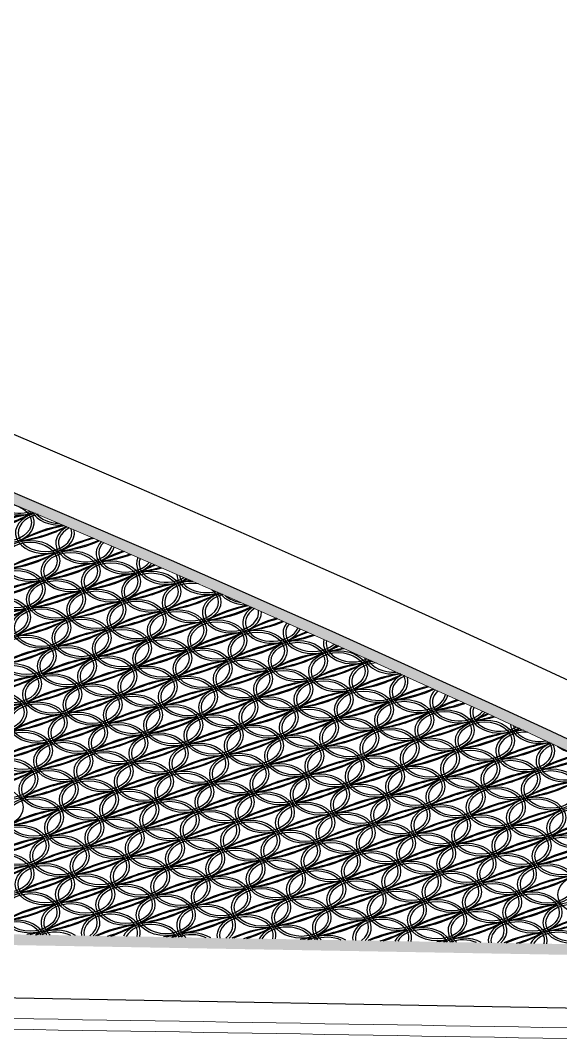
# Model space of a CAD drawing. Extents: x 1767995 to 4174245, y 542814 to 862564.
# Drawn here: x 4088936 to 4099005, y 583666 to 602712 of the extents above; entities that cross this region are included whole.
import ezdxf

# ---------------------------------------------------------------- set-up
doc = ezdxf.new("R2010")
doc.units = 0
doc.header["$LTSCALE"] = 3500
for name, color, linetype, lineweight in [('文字', 7, 'Continuous', 15), ('桥 构造粗实', 1, 'Continuous', 30), ('细实线', 7, 'Continuous', 15)]:
    doc.layers.add(name, color=color, linetype=linetype, lineweight=lineweight)

# ---------------------------------------------------------------- blocks, each defined once
blk = doc.blocks.new('2121212')
at = {"color": 8}
for centre, major_axis, start_param, end_param in [((1009, 9362), (-550, 0), 4.582021, 10.033258), ((1283, 9888), (550, 0), 3.135575, 5.199786), ((1283, 9888), (500, 0), 3.196104, 5.139109), ((1009, 9362), (-500, 0), 3.141593, 9.424778), ((1761, 9171), (550, 0), 1.914169, 6.414776), ((2034, 9697), (-550, 0), 6.658658, 7.955826), ((1694, 8333), (1697, 0), 1.707987, 2.30627), ((2046, 7805), (-2505, 0), -1.335396, -0.933532), ((324, 10391), (1697, 0), -1.433605, -0.835323), ((-29, 10919), (-2505, 0), 1.806196, 2.208061), ((1761, 9171), (500, 0), 1.830167, 6.498987), ((2034, 9697), (-500, 0), 6.805115, 7.810165), ((2446, 8142), (1697, 0), 1.77097, 2.30627), ((2798, 7613), (-2505, 0), -1.296431, -0.933532), ((723, 10728), (2505, 0), -1.335396, -0.964016), ((1075, 10199), (-1697, 0), 1.707987, 2.262749), ((2512, 8979), (-550, 0), 5.386369, 9.220203), ((2512, 8979), (-500, 0), 5.350051, 9.256672), ((3198, 7950), (1697, 0), 1.900693, 2.30627), ((3550, 7422), (-2505, 0), -1.21255, -0.933532), ((1475, 10536), (2505, 0), -1.335396, -1.034989), ((1827, 10008), (-1697, 0), 1.707987, 2.161098), ((3264, 8787), (-550, 0), 5.684413, 8.915848), ((3264, 8787), (-500, 0), 5.679594, 8.920446), ((2172, 7616), (-1697, 0), -1.433605, -0.835323), ((2525, 7087), (-2505, 0), -1.335396, -0.933532), ((802, 9673), (1697, 0), -1.433605, -0.835323), ((450, 10202), (-2505, 0), 1.806196, 2.208061), ((3949, 7759), (1697, 0), 2.018363, 2.30627), ((4302, 7230), (-2505, 0), -1.133346, -0.933532), ((2227, 10345), (-2505, 0), 1.806196, 2.032147), ((2579, 9816), (-1697, 0), 1.707987, 2.053312), ((2924, 7424), (1697, 0), 1.707987, 2.30627), ((3276, 6895), (-2505, 0), -1.335396, -0.933532), ((1554, 9481), (1697, 0), -1.433605, -0.835323), ((1201, 10010), (2505, 0), -1.335396, -0.933532), ((2991, 8261), (-550, 0), 3.141593, 9.424778), ((2991, 8261), (-500, 0), 3.141593, 9.424778), ((4016, 8596), (550, 0), 2.840762, 5.470875), ((4016, 8596), (500, 0), 2.866819, 5.444909), ((4701, 7567), (-1697, 0), -1.012576, -0.835323), ((1213, 8118), (-550, 0), 3.141593, 9.424778), ((1213, 8118), (-500, 0), 3.141593, 9.424778), ((3676, 7233), (1697, 0), 1.707987, 2.30627), ((4028, 6704), (-2505, 0), -1.335396, -0.933532), ((2305, 9290), (-1697, 0), 1.707987, 2.30627), ((1953, 9819), (2505, 0), -1.335396, -0.933532), ((5053, 7039), (-2505, 0), -1.057224, -0.933532), ((2978, 10153), (-2505, 0), 1.806196, 1.953382), ((3331, 9625), (1697, 0), -1.433605, -1.204425), ((4768, 8404), (550, 0), 3.169381, 5.137179), ((1899, 7090), (1697, 0), 1.707987, 2.30627), ((2251, 6561), (-2505, 0), -1.335396, -0.933532), ((528, 9147), (-1697, 0), 1.707987, 2.30627), ((176, 9675), (2505, 0), -1.335396, -0.933532), ((1965, 7927), (-550, 0), 3.141593, 9.424778), ((1965, 7927), (-500, 0), 3.141593, 9.424778), ((4428, 7041), (1697, 0), 1.707987, 2.30627), ((4780, 6512), (-2505, 0), -1.335396, -0.933532), ((3057, 9098), (-1697, 0), 1.707987, 2.30627), ((2705, 9627), (-2505, 0), 1.806196, 2.208061), ((4494, 7878), (550, 0), 1.529716, 6.776845), ((4494, 7878), (500, 0), 1.310533, 6.996027), ((4768, 8404), (500, 0), 3.237482, 5.069078), ((5453, 7376), (1697, 0), 2.235089, 2.30627), ((5805, 6847), (-2505, 0), -0.983326, -0.933532), ((3730, 9962), (-2505, 0), 1.806196, 1.868615), ((4082, 9433), (-1697, 0), 1.707987, 1.807805), ((2650, 6898), (-1697, 0), -1.433605, -0.835323), ((3003, 6369), (-2505, 0), -1.335396, -0.933532), ((1280, 8955), (1697, 0), -1.433605, -0.835323), ((928, 9484), (-2505, 0), 1.806196, 2.208061), ((5179, 6850), (-1697, 0), -1.433605, -0.835323), ((5532, 6321), (-2505, 0), -1.335396, -0.933532), ((3809, 8907), (1697, 0), -1.433605, -0.835323), ((3457, 9436), (-2505, 0), 1.806196, 2.208061), ((5246, 7687), (-550, 0), 5.123011, 9.458363), ((5246, 7687), (-500, 0), 5.053296, 9.528028), ((5519, 8213), (-550, 0), 6.753604, 7.827749), ((3402, 6706), (-1697, 0), -1.433605, -0.835323), ((3754, 6178), (2505, 0), 1.806196, 2.208061), ((2032, 8764), (-1697, 0), 1.707987, 2.30627), ((1679, 9292), (2505, 0), -1.335396, -0.933532), ((3469, 7543), (-550, 0), 3.141593, 9.424778), ((3469, 7543), (-500, 0), 3.141593, 9.424778), ((5931, 6658), (1697, 0), 1.804557, 2.30627), ((5519, 8213), (-500, 0), 6.957836, 7.623488), ((1625, 6563), (1697, 0), 1.707987, 2.30627), ((1977, 6034), (-2505, 0), -1.335396, -0.933532), ((255, 8620), (-1697, 0), 1.707987, 2.30627), ((-98, 9149), (-2505, 0), 1.806196, 2.208061), ((1692, 7400), (-550, 0), 3.141593, 9.424778), ((4154, 6515), (1697, 0), 1.707987, 2.30627), ((4506, 5986), (-2505, 0), -1.335396, -0.933532), ((2784, 8572), (-1697, 0), 1.707987, 2.30627), ((2431, 9101), (2505, 0), -1.335396, -0.933532), ((6283, 6129), (-2505, 0), -1.275017, -0.933532), ((4208, 9244), (2505, 0), -1.335396, -0.981741), ((4561, 8715), (-1697, 0), 1.707987, 2.23733), ((5998, 7495), (-550, 0), 5.46427, 9.112461), ((5998, 7495), (-500, 0), 5.438046, 9.138641), ((2377, 6372), (1697, 0), 1.707987, 2.30627), ((2729, 5843), (-2505, 0), -1.335396, -0.933532), ((1006, 8429), (-1697, 0), 1.707987, 2.30627), ((654, 8958), (2505, 0), -1.335396, -0.933532), ((2443, 7209), (-550, 0), 3.141593, 9.424778), ((2443, 7209), (-500, 0), 3.141593, 9.424778), ((4906, 6323), (1697, 0), 1.707987, 2.30627), ((5258, 5795), (-2505, 0), -1.335396, -0.933532), ((3535, 8381), (1697, 0), -1.433605, -0.835323), ((3183, 8909), (-2505, 0), 1.806196, 2.208061), ((6683, 6467), (1697, 0), 1.936762, 2.30627), ((7035, 5938), (-2505, 0), -1.188301, -0.933532), ((4960, 9052), (2505, 0), -1.335396, -1.057754), ((5312, 8524), (1697, 0), -1.433605, -1.013536), ((6749, 7304), (-550, 0), 5.778501, 8.79294), ((6749, 7304), (-500, 0), 5.784793, 8.786915), ((1418, 6874), (-550, 0), 3.141593, 9.424778), ((3129, 6180), (1697, 0), 1.707987, 2.30627), ((3481, 5651), (-2505, 0), -1.335396, -0.933532), ((1758, 8237), (1697, 0), -1.433605, -0.835323), ((1406, 8766), (-2505, 0), 1.806196, 2.208061), ((5657, 6132), (-1697, 0), -1.433605, -0.835323), ((6010, 5603), (-2505, 0), -1.335396, -0.933532), ((4287, 8189), (1697, 0), -1.433605, -0.835323), ((3935, 8718), (-2505, 0), 1.806196, 2.208061), ((5724, 6969), (-550, 0), 3.141593, 9.424778), ((5724, 6969), (-500, 0), 3.141593, 9.424778), ((7435, 6275), (-1697, 0), -1.082885, -0.835323), ((7787, 5746), (2505, 0), 2.036017, 2.208061), ((5712, 8861), (-2505, 0), 1.806196, 2.003594), ((6064, 8332), (1697, 0), -1.433605, -1.130322), ((1418, 6874), (-500, 0), 3.141593, 9.424778), ((2170, 6683), (-550, 0), 3.141593, 9.424778), ((3880, 5989), (1697, 0), 1.707987, 2.30627), ((4233, 5460), (-2505, 0), -1.335396, -0.933532), ((2510, 8046), (-1697, 0), 1.707987, 2.30627), ((2158, 8575), (2505, 0), -1.335396, -0.933532), ((3947, 6826), (-550, 0), 3.141593, 9.424778), ((3947, 6826), (-500, 0), 3.141593, 9.424778), ((6409, 5940), (-1697, 0), -1.433605, -0.835323), ((6761, 5412), (-2505, 0), -1.335396, -0.933532), ((5039, 7997), (-1697, 0), 1.707987, 2.30627), ((4687, 8526), (-2505, 0), 1.806196, 2.208061), ((6476, 6777), (-550, 0), 3.141593, 9.424778), ((6476, 6777), (-500, 0), 3.141593, 9.424778), ((7501, 7112), (-550, 0), 6.103309, 8.46195), ((7501, 7112), (500, 0), 3.002903, 5.278749), ((8186, 6083), (1697, 0), 2.173343, 2.30627), ((8539, 5555), (-2505, 0), -1.026285, -0.933532), ((2103, 5846), (1697, 0), 1.707987, 2.30627), ((2455, 5317), (-2505, 0), -1.335396, -0.933532), ((733, 7903), (-1697, 0), 1.707987, 2.30627), ((381, 8431), (2505, 0), -1.335396, -0.933532), ((2170, 6683), (-500, 0), 3.141593, 9.424778), ((4632, 5797), (1697, 0), 1.707987, 2.30627), ((4984, 5268), (-2505, 0), -1.335396, -0.933532), ((3262, 7854), (-1697, 0), 1.707987, 2.30627), ((2909, 8383), (2505, 0), -1.335396, -0.933532), ((4699, 6634), (-550, 0), 3.141593, 9.424778), ((4699, 6634), (-500, 0), 3.141593, 9.424778), ((7161, 5749), (1697, 0), 1.707987, 2.30627), ((7513, 5220), (-2505, 0), -1.335396, -0.933532), ((5791, 7806), (1697, 0), -1.433605, -0.835323), ((5438, 8335), (2505, 0), -1.335396, -0.933532), ((7227, 6586), (-550, 0), 3.141593, 9.424778), ((7227, 6586), (-500, 0), 3.141593, 9.424778), ((6464, 8669), (2505, 0), -1.335396, -1.223343), ((6816, 8141), (1697, 0), -1.433605, -1.25767), ((2855, 5654), (1697, 0), 1.707987, 2.30627), ((3207, 5125), (-2505, 0), -1.335396, -0.933532), ((1485, 7711), (-1697, 0), 1.707987, 2.30627), ((1132, 8240), (2505, 0), -1.335396, -0.933532), ((5384, 5606), (1697, 0), 1.707987, 2.30627), ((5736, 5077), (-2505, 0), -1.335396, -0.933532), ((4013, 7663), (-1697, 0), 1.707987, 2.30627), ((3661, 8192), (-2505, 0), 1.806196, 2.208061), ((7913, 5557), (1697, 0), 1.707987, 2.30627), ((8265, 5028), (-2505, 0), -1.335396, -0.933532), ((6542, 7614), (-1697, 0), 1.707987, 2.30627), ((6190, 8143), (-2505, 0), 1.806196, 2.208061), ((7979, 6394), (-550, 0), 4.913064, 9.64524), ((7979, 6394), (500, 0), 1.662527, 6.61206), ((8253, 6921), (-550, 0), 6.490248, 8.069983), ((8253, 6921), (-500, 0), 6.594468, 7.965708), ((8938, 5892), (1697, 0), 2.283871, 2.30627), ((9290, 5363), (-2505, 0), -0.949189, -0.933532), ((7215, 8478), (-2505, 0), 1.806196, 1.826219), ((7568, 7949), (-1697, 0), 1.707987, 1.740493), ((1830, 5319), (-1697, 0), -1.433605, -0.835323), ((2182, 4790), (-2505, 0), -1.335396, -0.933532), ((459, 7376), (-1697, 0), 1.707987, 2.30627), ((107, 7905), (-2505, 0), 1.806196, 2.208061), ((3607, 5462), (-1697, 0), -1.433605, -0.835323), ((3959, 4934), (-2505, 0), -1.335396, -0.933532), ((2236, 7520), (1697, 0), -1.433605, -0.835323), ((1884, 8048), (-2505, 0), 1.806196, 2.208061), ((4425, 6108), (-550, 0), 3.141593, 9.424778), ((6136, 5414), (-1697, 0), -1.433605, -0.835323), ((6488, 4885), (-2505, 0), -1.335396, -0.933532), ((4765, 7471), (1697, 0), -1.433605, -0.835323), ((4413, 8000), (-2505, 0), 1.806196, 2.208061), ((8664, 5366), (1697, 0), 1.735372, 2.30627), ((9017, 4837), (-2505, 0), -1.318538, -0.933532), ((6942, 7952), (2505, 0), -1.335396, -0.946719), ((7294, 7423), (-1697, 0), 1.707987, 2.287397), ((8731, 6203), (-550, 0), 5.30917, 9.244726), ((8731, 6203), (-500, 0), 5.266711, 9.28739), ((2581, 5128), (1697, 0), 1.707987, 2.30627), ((2934, 4599), (-2505, 0), -1.335396, -0.933532), ((1211, 7185), (-1697, 0), 1.707987, 2.30627), ((859, 7714), (2505, 0), -1.335396, -0.933532), ((2648, 5965), (-550, 0), 3.141593, 9.424778), ((2648, 5965), (-500, 0), 3.141593, 9.424778), ((4358, 5271), (1697, 0), 1.707987, 2.30627), ((4711, 4742), (-2505, 0), -1.335396, -0.933532), ((2988, 7328), (-1697, 0), 1.707987, 2.30627), ((2636, 7857), (2505, 0), -1.335396, -0.933532), ((4425, 6108), (-500, 0), 3.141593, 9.424778), ((6887, 5223), (1697, 0), 1.707987, 2.30627), ((7240, 4694), (-2505, 0), -1.335396, -0.933532), ((5517, 7280), (-1697, 0), 1.707987, 2.30627), ((5165, 7809), (-2505, 0), 1.806196, 2.208061), ((6954, 6060), (-550, 0), 3.141593, 9.424778), ((6954, 6060), (-500, 0), 3.141593, 9.424778), ((9416, 5174), (1697, 0), 1.881388, 2.30627), ((9768, 4645), (-2505, 0), -1.22496, -0.933532), ((871, 5822), (-550, 0), 3.141593, 9.424778), ((871, 5822), (-500, 0), 3.141593, 9.424778), ((3333, 4936), (1697, 0), 1.707987, 2.30627), ((3685, 4407), (-2505, 0), -1.335396, -0.933532), ((1963, 6993), (-1697, 0), 1.707987, 2.30627), ((1610, 7522), (2505, 0), -1.335396, -0.933532), ((3400, 5773), (-550, 0), 3.141593, 9.424778), ((3400, 5773), (-500, 0), 3.141593, 9.424778), ((5110, 5079), (1697, 0), 1.707987, 2.30627), ((5462, 4551), (-2505, 0), -1.335396, -0.933532), ((3740, 7137), (-1697, 0), 1.707987, 2.30627), ((3388, 7665), (2505, 0), -1.335396, -0.933532), ((7639, 5031), (-1697, 0), -1.433605, -0.835323), ((7991, 4502), (-2505, 0), -1.335396, -0.933532), ((6269, 7088), (1697, 0), -1.433605, -0.835323), ((5916, 7617), (2505, 0), -1.335396, -0.933532), ((7706, 5868), (-550, 0), 3.141593, 9.424778), ((7706, 5868), (-500, 0), 3.141593, 9.424778), ((7694, 7760), (2505, 0), -1.335396, -1.025019), ((8046, 7231), (-1697, 0), 1.707987, 2.175112), ((9483, 6011), (-550, 0), 5.646741, 8.90134), ((9483, 6011), (-500, 0), 5.641083, 8.906997), ((1556, 4793), (1697, 0), 1.707987, 2.30627), ((1908, 4264), (-2505, 0), -1.335396, -0.933532), ((186, 6850), (-1697, 0), 1.707987, 2.30627), ((-167, 7379), (-2505, 0), 1.806196, 2.208061), ((4085, 4745), (1697, 0), 1.707987, 2.30627), ((4437, 4216), (-2505, 0), -1.335396, -0.933532), ((2714, 6802), (1697, 0), -1.433605, -0.835323), ((2362, 7331), (-2505, 0), 1.806196, 2.208061), ((5862, 4888), (1697, 0), 1.707987, 2.30627), ((6214, 4359), (-2505, 0), -1.335396, -0.933532), ((4492, 6945), (-1697, 0), 1.707987, 2.30627), ((4139, 7474), (-2505, 0), 1.806196, 2.208061), ((6680, 5533), (-550, 0), 3.141593, 9.424778), ((8391, 4839), (-1697, 0), -1.433605, -0.835323), ((8743, 4311), (2505, 0), 1.806196, 2.208061), ((7020, 6897), (-1697, 0), 1.707987, 2.30627), ((6668, 7425), (-2505, 0), 1.806196, 2.208061), ((8457, 5677), (-550, 0), 3.141593, 9.424778), ((10168, 4983), (-1697, 0), -1.128503, -0.835323), ((10520, 4454), (2505, 0), 2.005004, 2.208061), ((8445, 7569), (-2505, 0), 1.806196, 2.033953), ((8798, 7040), (-1697, 0), 1.707987, 2.055463), ((10234, 5820), (550, 0), 2.841667, 5.417914), ((10234, 5820), (500, 0), 2.870548, 5.388899), ((2308, 4602), (-1697, 0), -1.433605, -0.835323), ((2660, 4073), (-2505, 0), -1.335396, -0.933532), ((937, 6659), (1697, 0), -1.433605, -0.835323), ((585, 7187), (-2505, 0), 1.806196, 2.208061), ((2374, 5439), (-550, 0), 3.141593, 9.424778), ((2374, 5439), (-500, 0), 3.141593, 9.424778), ((4837, 4553), (1697, 0), 1.707987, 2.30627), ((5189, 4024), (2505, 0), 1.806196, 2.208061), ((3466, 6610), (-1697, 0), 1.707987, 2.30627), ((3114, 7139), (2505, 0), -1.335396, -0.933532), ((4903, 5390), (-550, 0), 3.141593, 9.424778), ((4903, 5390), (-500, 0), 3.141593, 9.424778), ((6614, 4696), (-1697, 0), -1.433605, -0.835323), ((6966, 4168), (-2505, 0), -1.335396, -0.933532), ((5243, 6753), (-1697, 0), 1.707987, 2.30627), ((4891, 7282), (-2505, 0), 1.806196, 2.208061), ((6680, 5533), (-500, 0), 3.141593, 9.424778), ((7432, 5342), (-550, 0), 3.141593, 9.424778), ((9143, 4648), (1697, 0), 1.707987, 2.30627), ((9495, 4119), (-2505, 0), -1.335396, -0.933532), ((7772, 6705), (-1697, 0), 1.707987, 2.30627), ((7420, 7234), (-2505, 0), 1.806196, 2.208061), ((9209, 5485), (-550, 0), 3.141593, 9.424778), ((10920, 4791), (-1697, 0), -1.006305, -0.835323), ((11272, 4262), (-2505, 0), -1.052592, -0.933532), ((9197, 7377), (-2505, 0), 1.806196, 1.946834), ((9549, 6848), (-1697, 0), 1.707987, 1.926755), ((3059, 4410), (1697, 0), 1.707987, 2.30627), ((3412, 3881), (-2505, 0), -1.335396, -0.933532), ((1689, 6467), (-1697, 0), 1.707987, 2.30627), ((1337, 6996), (2505, 0), -1.335396, -0.933532), ((3126, 5247), (-550, 0), 3.141593, 9.424778), ((3126, 5247), (-500, 0), 3.141593, 9.424778), ((5588, 4362), (1697, 0), 1.707987, 2.30627), ((5941, 3833), (-2505, 0), -1.335396, -0.933532), ((4218, 6419), (-1697, 0), 1.707987, 2.30627), ((3866, 6948), (2505, 0), -1.335396, -0.933532), ((7365, 4505), (1697, 0), 1.707987, 2.30627), ((7718, 3976), (-2505, 0), -1.335396, -0.933532), ((5995, 6562), (-1697, 0), 1.707987, 2.30627), ((5643, 7091), (2505, 0), -1.335396, -0.933532), ((7432, 5342), (-500, 0), 3.141593, 9.424778), ((8184, 5150), (-550, 0), 3.141593, 9.424778), ((9894, 4456), (1697, 0), 1.707987, 2.30627), ((10247, 3928), (-2505, 0), -1.335396, -0.933532), ((8524, 6514), (-1697, 0), 1.707987, 2.30627), ((8172, 7042), (2505, 0), -1.335396, -0.933532), ((9961, 5293), (-550, 0), 3.141593, 9.424778), ((9961, 5293), (-500, 0), 3.141593, 9.424778), ((10986, 5628), (550, 0), 3.22144, 5.033647), ((10986, 5628), (500, 0), 3.302321, 4.953205), ((1349, 5104), (-550, 0), 3.141593, 9.424778), ((1349, 5104), (-500, 0), 3.141593, 9.424778), ((3811, 4218), (1697, 0), 1.707987, 2.30627), ((4163, 3690), (-2505, 0), -1.335396, -0.933532), ((2441, 6276), (-1697, 0), 1.707987, 2.30627), ((2089, 6804), (2505, 0), -1.335396, -0.933532), ((6340, 4170), (-1697, 0), -1.433605, -0.835323), ((6692, 3641), (-2505, 0), -1.335396, -0.933532), ((4970, 6227), (1697, 0), -1.433605, -0.835323), ((4617, 6756), (-2505, 0), 1.806196, 2.208061), ((8117, 4313), (1697, 0), 1.707987, 2.30627), ((8469, 3784), (-2505, 0), -1.335396, -0.933532), ((6747, 6370), (1697, 0), -1.433605, -0.835323), ((6395, 6899), (2505, 0), -1.335396, -0.933532), ((8184, 5150), (-500, 0), 3.141593, 9.424778), ((8935, 4959), (-550, 0), 3.141593, 9.424778), ((10646, 4265), (-1697, 0), -1.433605, -0.835323), ((10998, 3736), (2505, 0), 1.806196, 2.208061), ((9276, 6322), (-1697, 0), 1.707987, 2.30627), ((8923, 6851), (2505, 0), -1.335396, -0.933532), ((10713, 5102), (550, 0), 1.632934, 6.620604), ((10713, 5102), (500, 0), 1.485404, 6.768489), ((11671, 4600), (1697, 0), 2.252785, 2.30627), ((12024, 4071), (-2505, 0), -0.970863, -0.933532), ((9949, 7186), (2505, 0), -1.335396, -1.288737), ((10301, 6657), (-1697, 0), 1.707987, 1.78276), ((2034, 4075), (1697, 0), 1.707987, 2.30627), ((2386, 3546), (-2505, 0), -1.335396, -0.933532), ((664, 6132), (1697, 0), -1.433605, -0.835323), ((311, 6661), (-2505, 0), 1.806196, 2.208061), ((4563, 4027), (1697, 0), 1.707987, 2.30627), ((4915, 3498), (-2505, 0), -1.335396, -0.933532), ((3193, 6084), (1697, 0), -1.433605, -0.835323), ((2840, 6613), (-2505, 0), 1.806196, 2.208061), ((4629, 4864), (-550, 0), 3.141593, 9.424778), ((7092, 3979), (-1697, 0), -1.433605, -0.835323), ((7444, 3450), (-2505, 0), -1.335396, -0.933532), ((5721, 6036), (1697, 0), -1.433605, -0.835323), ((5369, 6565), (-2505, 0), 1.806196, 2.208061), ((7158, 4816), (-550, 0), 3.141593, 9.424778), ((7158, 4816), (-500, 0), 3.141593, 9.424778), ((8869, 4122), (-1697, 0), -1.433605, -0.835323), ((9221, 3593), (2505, 0), 1.806196, 2.208061), ((7499, 6179), (-1697, 0), 1.707987, 2.30627), ((7146, 6708), (-2505, 0), 1.806196, 2.208061), ((9687, 4767), (-550, 0), 3.141593, 9.424778), ((11398, 4073), (1697, 0), 1.707987, 2.30627), ((11750, 3545), (-2505, 0), -1.335396, -0.933532), ((10027, 6131), (-1697, 0), 1.707987, 2.30627), ((9675, 6659), (-2505, 0), 1.806196, 2.208061), ((11464, 4910), (550, 0), 2.081626, 6.166913), ((11464, 4910), (500, 0), 2.029891, 6.218648), ((11738, 5437), (-550, 0), 6.977284, 7.554441), ((2786, 3884), (-1697, 0), -1.433605, -0.835323), ((3138, 3355), (-2505, 0), -1.335396, -0.933532), ((1415, 5941), (-1697, 0), 1.707987, 2.30627), ((1063, 6470), (-2505, 0), 1.806196, 2.208061), ((2852, 4721), (-550, 0), 3.141593, 9.424778), ((2852, 4721), (-500, 0), 3.141593, 9.424778), ((5315, 3835), (1697, 0), 1.707987, 2.30627), ((5667, 3307), (-2505, 0), -1.335396, -0.933532), ((3944, 5893), (-1697, 0), 1.707987, 2.30627), ((3592, 6421), (2505, 0), -1.335396, -0.933532), ((5381, 4672), (-550, 0), 3.141593, 9.424778), ((5381, 4672), (-500, 0), 3.141593, 9.424778), ((7844, 3787), (1697, 0), 1.707987, 2.30627), ((8196, 3258), (-2505, 0), -1.335396, -0.933532), ((6473, 5844), (-1697, 0), 1.707987, 2.30627), ((6121, 6373), (-2505, 0), 1.806196, 2.208061), ((7910, 4624), (-550, 0), 3.141593, 9.424778), ((7910, 4624), (-500, 0), 3.141593, 9.424778), ((9621, 3930), (1697, 0), 1.707987, 2.30627), ((9973, 3401), (-2505, 0), -1.335396, -0.933532), ((8250, 5987), (-1697, 0), 1.707987, 2.30627), ((7898, 6516), (2505, 0), -1.335396, -0.933532), ((9687, 4767), (-500, 0), 3.141593, 9.424778), ((12150, 3882), (1697, 0), 1.853968, 2.30627), ((12502, 3353), (-2505, 0), -1.242796, -0.933532), ((10427, 6468), (2505, 0), -1.335396, -1.009834), ((10779, 5939), (-1697, 0), 1.707987, 2.196812), ((1827, 4386), (-550, 0), 3.141593, 9.424778), ((3538, 3692), (1697, 0), 1.707987, 2.30627), ((3890, 3163), (-2505, 0), -1.335396, -0.933532), ((2167, 5749), (-1697, 0), 1.707987, 2.30627), ((1815, 6278), (2505, 0), -1.335396, -0.933532), ((3604, 4529), (-550, 0), 3.141593, 9.424778), ((3604, 4529), (-500, 0), 3.141593, 9.424778), ((6066, 3644), (1697, 0), 1.707987, 2.30627), ((6419, 3115), (-2505, 0), -1.335396, -0.933532), ((4696, 5701), (-1697, 0), 1.707987, 2.30627), ((4344, 6230), (2505, 0), -1.335396, -0.933532), ((8595, 3596), (-1697, 0), -1.433605, -0.835323), ((8948, 3067), (-2505, 0), -1.335396, -0.933532), ((7225, 5653), (1697, 0), -1.433605, -0.835323), ((6873, 6181), (2505, 0), -1.335396, -0.933532), ((8662, 4433), (-550, 0), 3.141593, 9.424778), ((8662, 4433), (-500, 0), 3.141593, 9.424778), ((10372, 3739), (1697, 0), 1.707987, 2.30627), ((10725, 3210), (-2505, 0), -1.335396, -0.933532), ((9002, 5796), (1697, 0), -1.433605, -0.835323), ((8650, 6325), (-2505, 0), 1.806196, 2.208061), ((1760, 3549), (1697, 0), 1.707987, 2.30627), ((2113, 3020), (-2505, 0), -1.335396, -0.933532), ((390, 5606), (-1697, 0), 1.707987, 2.30627), ((38, 6135), (2505, 0), -1.335396, -0.933532), ((1827, 4386), (-500, 0), 3.141593, 9.424778), ((4289, 3501), (1697, 0), 1.707987, 2.30627), ((4642, 2972), (-2505, 0), -1.335396, -0.933532), ((2919, 5558), (-1697, 0), 1.707987, 2.30627), ((2567, 6087), (2505, 0), -1.335396, -0.933532), ((6818, 3452), (1697, 0), 1.707987, 2.30627), ((7170, 2924), (-2505, 0), -1.335396, -0.933532), ((5448, 5509), (-1697, 0), 1.707987, 2.30627), ((5096, 6038), (-2505, 0), 1.806196, 2.208061), ((9347, 3404), (1697, 0), 1.707987, 2.30627), ((9699, 2875), (-2505, 0), -1.335396, -0.933532), ((7977, 5461), (-1697, 0), 1.707987, 2.30627), ((7624, 5990), (-2505, 0), 1.806196, 2.208061), ((9414, 4241), (-550, 0), 3.141593, 9.424778), ((11124, 3547), (-1697, 0), -1.433605, -0.835323), ((11476, 3018), (2505, 0), 1.806196, 2.208061), ((9754, 5604), (1697, 0), -1.433605, -0.835323), ((9402, 6133), (-2505, 0), 1.806196, 2.208061), ((2512, 3358), (1697, 0), 1.707987, 2.30627), ((2864, 2829), (-2505, 0), -1.335396, -0.933532), ((1142, 5415), (1697, 0), -1.433605, -0.835323), ((790, 5943), (-2505, 0), 1.806196, 2.208061), ((5041, 3309), (-1697, 0), -1.433605, -0.835323), ((5393, 2780), (-2505, 0), -1.335396, -0.933532), ((3671, 5366), (1697, 0), -1.433605, -0.835323), ((3318, 5895), (-2505, 0), 1.806196, 2.208061), ((7570, 3261), (-1697, 0), -1.433605, -0.835323), ((7922, 2732), (-2505, 0), -1.335396, -0.933532), ((6200, 5318), (-1697, 0), 1.707987, 2.30627), ((5847, 5847), (2505, 0), -1.335396, -0.933532), ((7637, 4098), (-550, 0), 3.141593, 9.424778), ((7637, 4098), (-500, 0), 3.141593, 9.424778), ((10099, 3212), (1697, 0), 1.707987, 2.30627), ((10451, 2684), (-2505, 0), -1.335396, -0.933532), ((8728, 5270), (-1697, 0), 1.707987, 2.30627), ((8376, 5798), (2505, 0), -1.335396, -0.933532), ((10165, 4049), (-550, 0), 3.141593, 9.424778), ((10165, 4049), (-500, 0), 3.141593, 9.424778), ((11876, 3356), (1697, 0), 1.707987, 2.30627), ((12228, 2827), (-2505, 0), -1.335396, -0.933532), ((10506, 5413), (-1697, 0), 1.707987, 2.30627), ((10153, 5942), (2505, 0), -1.335396, -0.933532), ((1553, 3860), (-550, 0), 3.141593, 9.424778), ((1553, 3860), (-500, 0), 3.141593, 9.424778), ((3264, 3166), (-1697, 0), -1.433605, -0.835323), ((3616, 2637), (-2505, 0), -1.335396, -0.933532), ((1894, 5223), (-1697, 0), 1.707987, 2.30627), ((1541, 5752), (-2505, 0), 1.806196, 2.208061), ((4082, 3812), (-550, 0), 3.141593, 9.424778), ((5793, 3118), (1697, 0), 1.707987, 2.30627), ((6145, 2589), (-2505, 0), -1.335396, -0.933532), ((4422, 5175), (-1697, 0), 1.707987, 2.30627), ((4070, 5704), (2505, 0), -1.335396, -0.933532), ((5859, 3955), (-550, 0), 3.141593, 9.424778), ((5859, 3955), (-500, 0), 3.141593, 9.424778), ((8322, 3069), (1697, 0), 1.707987, 2.30627), ((8674, 2540), (-2505, 0), -1.335396, -0.933532), ((6951, 5126), (-1697, 0), 1.707987, 2.30627), ((6599, 5655), (2505, 0), -1.335396, -0.933532), ((8388, 3906), (-550, 0), 3.141593, 9.424778), ((8388, 3906), (-500, 0), 3.141593, 9.424778), ((10851, 3021), (-1697, 0), -1.433605, -0.835323), ((11203, 2492), (-2505, 0), -1.335396, -0.933532), ((9480, 5078), (-1697, 0), 1.707987, 2.30627), ((9128, 5607), (2505, 0), -1.335396, -0.933532), ((2239, 2831), (1697, 0), 1.707987, 2.30627), ((2591, 2303), (-2505, 0), -1.335396, -0.933532), ((868, 4888), (-1697, 0), 1.707987, 2.30627), ((516, 5417), (2505, 0), -1.335396, -0.933532), ((2305, 3668), (-550, 0), 3.141593, 9.424778), ((2305, 3668), (-500, 0), 3.141593, 9.424778), ((4016, 2974), (1697, 0), 1.707987, 2.30627), ((4368, 2446), (-2505, 0), -1.335396, -0.933532), ((2645, 5032), (-1697, 0), 1.707987, 2.30627), ((2293, 5560), (-2505, 0), 1.806196, 2.208061), ((4082, 3812), (-500, 0), 3.141593, 9.424778), ((4834, 3620), (-550, 0), 3.141593, 9.424778), ((6545, 2926), (1697, 0), 1.707987, 2.30627), ((6897, 2397), (-2505, 0), -1.335396, -0.933532), ((5174, 4983), (-1697, 0), 1.707987, 2.30627), ((4822, 5512), (-2505, 0), 1.806196, 2.208061), ((9073, 2878), (1697, 0), 1.707987, 2.30627), ((9426, 2349), (-2505, 0), -1.335396, -0.933532), ((7703, 4935), (1697, 0), -1.433605, -0.835323), ((7351, 5464), (-2505, 0), 1.806196, 2.208061), ((9140, 3715), (-550, 0), 3.141593, 9.424778), ((11602, 2829), (-1697, 0), -1.433605, -0.835323), ((11955, 2301), (-2505, 0), -1.335396, -0.933532), ((10232, 4887), (-1697, 0), 1.707987, 2.30627), ((9880, 5415), (-2505, 0), 1.806196, 2.208061), ((2990, 2640), (1697, 0), 1.707987, 2.30627), ((3343, 2111), (-2505, 0), -1.335396, -0.933532), ((1620, 4697), (1697, 0), -1.433605, -0.835323), ((1268, 5226), (-2505, 0), 1.806196, 2.208061), ((4767, 2783), (-1697, 0), -1.433605, -0.835323), ((5120, 2254), (-2505, 0), -1.335396, -0.933532), ((3397, 4840), (-1697, 0), 1.707987, 2.30627), ((3045, 5369), (2505, 0), -1.335396, -0.933532), ((4834, 3620), (-500, 0), 3.141593, 9.424778), ((7296, 2735), (1697, 0), 1.707987, 2.30627), ((7649, 2206), (-2505, 0), -1.335396, -0.933532), ((5926, 4792), (1697, 0), -1.433605, -0.835323), ((5574, 5321), (-2505, 0), 1.806196, 2.208061), ((7363, 3572), (-500, 0), 3.141593, 9.424778), ((9825, 2686), (-1697, 0), -1.433605, -0.835323), ((10177, 2157), (-2505, 0), -1.335396, -0.933532), ((8455, 4743), (-1697, 0), 1.707987, 2.30627), ((8103, 5272), (-2505, 0), 1.806196, 2.208061), ((9892, 3523), (-550, 0), 3.141593, 9.424778), ((12354, 2638), (1697, 0), 1.707987, 2.30627), ((12706, 2109), (-2505, 0), -1.335396, -0.933532), ((10984, 4695), (1697, 0), -1.433605, -0.835323), ((10631, 5224), (-2505, 0), 1.806196, 2.208061), ((3742, 2448), (1697, 0), 1.707987, 2.30627), ((4094, 1919), (-2505, 0), -1.335396, -0.933532), ((2372, 4505), (1697, 0), -1.433605, -0.835323), ((2019, 5034), (-2505, 0), 1.806196, 2.208061), ((3809, 3285), (-550, 0), 3.141593, 9.424778), ((3809, 3285), (-500, 0), 3.141593, 9.424778), ((5519, 2591), (1697, 0), 1.707987, 2.30627), ((5871, 2063), (2505, 0), 1.806196, 2.208061), ((4149, 4649), (1697, 0), -1.433605, -0.835323), ((3797, 5177), (2505, 0), -1.335396, -0.933532), ((6338, 3237), (-550, 0), 3.141593, 9.424778), ((8048, 2543), (-1697, 0), -1.433605, -0.835323), ((8400, 2014), (-2505, 0), -1.335396, -0.933532), ((6678, 4600), (-1697, 0), 1.707987, 2.30627), ((6325, 5129), (-2505, 0), 1.806196, 2.208061), ((8115, 3380), (-500, 0), 3.141593, 9.424778), ((10577, 2495), (1697, 0), 1.707987, 2.30627), ((10929, 1966), (-2505, 0), -1.335396, -0.933532), ((9207, 4552), (-1697, 0), 1.707987, 2.30627), ((8854, 5081), (2505, 0), -1.335396, -0.933532), ((10644, 3332), (-550, 0), 3.141593, 9.424778), ((10644, 3332), (-500, 0), 3.141593, 9.424778), ((1965, 2305), (-1697, 0), -1.433605, -0.835323), ((2317, 1776), (-2505, 0), -1.335396, -0.933532), ((595, 4362), (1697, 0), -1.433605, -0.835323), ((242, 4891), (-2505, 0), 1.806196, 2.208061), ((2032, 3142), (-500, 0), 3.141593, 9.424778), ((4494, 2257), (1697, 0), 1.707987, 2.30627), ((4846, 1728), (-2505, 0), -1.335396, -0.933532), ((3123, 4314), (-1697, 0), 1.707987, 2.30627), ((2771, 4843), (2505, 0), -1.335396, -0.933532), ((4560, 3094), (-550, 0), 3.141593, 9.424778), ((4560, 3094), (-500, 0), 3.141593, 9.424778), ((6271, 2400), (1697, 0), 1.707987, 2.30627), ((6623, 1871), (-2505, 0), -1.335396, -0.933532), ((4901, 4457), (-1697, 0), 1.707987, 2.30627), ((4548, 4986), (2505, 0), -1.335396, -0.933532), ((8800, 2352), (1697, 0), 1.707987, 2.30627), ((9152, 1823), (-2505, 0), -1.335396, -0.933532), ((7429, 4409), (-1697, 0), 1.707987, 2.30627), ((7077, 4937), (2505, 0), -1.335396, -0.933532), ((8866, 3189), (-550, 0), 3.141593, 9.424778), ((8866, 3189), (-500, 0), 3.141593, 9.424778), ((11329, 2303), (1697, 0), 1.707987, 2.30627), ((11681, 1774), (-2505, 0), -1.335396, -0.933532), ((9958, 4360), (-1697, 0), 1.707987, 2.30627), ((9606, 4889), (2505, 0), -1.335396, -0.933532), ((2717, 2114), (1697, 0), 1.707987, 2.30627), ((3069, 1585), (-2505, 0), -1.335396, -0.933532), ((1346, 4171), (-1697, 0), 1.707987, 2.30627), ((994, 4700), (2505, 0), -1.335396, -0.933532), ((2783, 2951), (-550, 0), 3.141593, 9.424778), ((2783, 2951), (-500, 0), 3.141593, 9.424778), ((5246, 2065), (-1697, 0), -1.433605, -0.835323), ((5598, 1536), (-2505, 0), -1.335396, -0.933532), ((3875, 4122), (-1697, 0), 1.707987, 2.30627), ((3523, 4651), (2505, 0), -1.335396, -0.933532), ((7023, 2208), (1697, 0), 1.707987, 2.30627), ((7375, 1680), (-2505, 0), -1.335396, -0.933532), ((5652, 4265), (-1697, 0), 1.707987, 2.30627), ((5300, 4794), (-2505, 0), 1.806196, 2.208061), ((9552, 2160), (1697, 0), 1.707987, 2.30627), ((9904, 1631), (-2505, 0), -1.335396, -0.933532), ((8181, 4217), (1697, 0), -1.433605, -0.835323), ((7829, 4746), (2505, 0), -1.335396, -0.933532), ((9618, 2997), (-550, 0), 3.141593, 9.424778), ((9618, 2997), (-500, 0), 3.141593, 9.424778), ((12080, 2112), (-1697, 0), -1.433605, -0.835323), ((12433, 1583), (-2505, 0), -1.335396, -0.933532), ((10710, 4169), (-1697, 0), 1.707987, 2.30627), ((10358, 4698), (2505, 0), -1.335396, -0.933532), ((3468, 1922), (1697, 0), 1.707987, 2.30627), ((3821, 1393), (-2505, 0), -1.335396, -0.933532), ((2098, 3979), (-1697, 0), 1.707987, 2.30627), ((1746, 4508), (-2505, 0), 1.806196, 2.208061), ((5997, 1874), (1697, 0), 1.707987, 2.30627), ((6350, 1345), (2505, 0), 1.806196, 2.208061), ((4627, 3931), (1697, 0), -1.433605, -0.835323), ((4275, 4460), (2505, 0), -1.335396, -0.933532), ((6064, 2711), (-550, 0), 3.141593, 9.424778), ((7774, 2017), (-1697, 0), -1.433605, -0.835323), ((8127, 1488), (-2505, 0), -1.335396, -0.933532), ((6404, 4074), (-1697, 0), 1.707987, 2.30627), ((6052, 4603), (-2505, 0), 1.806196, 2.208061), ((10303, 1968), (-1697, 0), -1.433605, -0.835323), ((10656, 1440), (-2505, 0), -1.335396, -0.933532), ((8933, 4026), (-1697, 0), 1.707987, 2.30627), ((8581, 4554), (-2505, 0), 1.806196, 2.208061), ((10370, 2805), (-550, 0), 3.141593, 9.424778), ((1691, 1779), (-1697, 0), -1.433605, -0.835323), ((2044, 1250), (-2505, 0), -1.335396, -0.933532), ((321, 3836), (-1697, 0), 1.707987, 2.30627), ((-31, 4365), (-2505, 0), 1.806196, 2.208061), ((1758, 2616), (-550, 0), 3.141593, 9.424778), ((4220, 1730), (1697, 0), 1.707987, 2.30627), ((4572, 1202), (-2505, 0), -1.335396, -0.933532), ((2850, 3788), (-1697, 0), 1.707987, 2.30627), ((2498, 4316), (-2505, 0), 1.806196, 2.208061), ((4287, 2568), (-550, 0), 3.141593, 9.424778), ((4287, 2568), (-500, 0), 3.141593, 9.424778), ((6749, 1682), (1697, 0), 1.707987, 2.30627), ((7101, 1153), (-2505, 0), -1.335396, -0.933532), ((5379, 3739), (-1697, 0), 1.707987, 2.30627), ((5026, 4268), (2505, 0), -1.335396, -0.933532), ((6816, 2519), (-550, 0), 3.141593, 9.424778), ((8526, 1825), (-1697, 0), -1.433605, -0.835323), ((8878, 1296), (-2505, 0), -1.335396, -0.933532), ((7156, 3882), (-1697, 0), 1.707987, 2.30627), ((6804, 4411), (-2505, 0), 1.806196, 2.208061), ((8593, 2662), (-500, 0), 3.141593, 9.424778), ((11055, 1777), (1697, 0), 1.707987, 2.30627), ((11407, 1248), (2505, 0), 1.806196, 2.208061), ((9685, 3834), (-1697, 0), 1.707987, 2.30627), ((9332, 4363), (2505, 0), -1.335396, -0.933532), ((11122, 2614), (-550, 0), 3.141593, 9.424778), ((11122, 2614), (-500, 0), 3.141593, 9.424778), ((2443, 1587), (1697, 0), 1.707987, 2.30627), ((2795, 1059), (-2505, 0), -1.335396, -0.933532), ((1073, 3644), (1697, 0), -1.433605, -0.835323), ((720, 4173), (-2505, 0), 1.806196, 2.208061), ((2510, 2424), (-550, 0), 3.141593, 9.424778), ((2510, 2424), (-500, 0), 3.141593, 9.424778), ((4972, 1539), (1697, 0), 1.707987, 2.30627), ((5324, 1010), (-2505, 0), -1.335396, -0.933532), ((3602, 3596), (-1697, 0), 1.707987, 2.30627), ((3249, 4125), (-2505, 0), 1.806196, 2.208061), ((5039, 2376), (-550, 0), 3.141593, 9.424778), ((5039, 2376), (-500, 0), 3.141593, 9.424778), ((7501, 1491), (1697, 0), 1.707987, 2.30627), ((7853, 962), (-2505, 0), -1.335396, -0.933532), ((6130, 3548), (-1697, 0), 1.707987, 2.30627), ((5778, 4077), (-2505, 0), 1.806196, 2.208061), ((9278, 1634), (1697, 0), 1.707987, 2.30627), ((9630, 1105), (-2505, 0), -1.335396, -0.933532), ((7908, 3691), (-1697, 0), 1.707987, 2.30627), ((7555, 4220), (-2505, 0), 1.806196, 2.208061), ((9345, 2471), (-550, 0), 3.141593, 9.424778), ((9345, 2471), (-500, 0), 3.141593, 9.424778), ((11807, 1585), (1697, 0), 1.707987, 2.30627), ((12159, 1057), (-2505, 0), -1.335396, -0.933532), ((10436, 3643), (1697, 0), -1.433605, -0.835323), ((10084, 4171), (2505, 0), -1.335396, -0.933532), ((3195, 1396), (1697, 0), 1.707987, 2.30627), ((3547, 867), (-2505, 0), -1.335396, -0.933532), ((1824, 3453), (-1697, 0), 1.707987, 2.30627), ((1472, 3982), (2505, 0), -1.335396, -0.933532), ((5724, 1347), (-1697, 0), -1.433605, -0.835323), ((6076, 819), (-2505, 0), -1.335396, -0.933532), ((4353, 3405), (-1697, 0), 1.707987, 2.30627), ((4001, 3933), (2505, 0), -1.335396, -0.933532), ((8319, 2136), (-500, 0), 3.141593, 9.424778), ((10030, 1442), (1697, 0), 1.707987, 2.30627), ((10382, 913), (-2505, 0), -1.335396, -0.933532), ((8659, 3499), (1697, 0), -1.433605, -0.835323), ((8307, 4028), (2505, 0), -1.335396, -0.933532), ((10096, 2279), (-550, 0), 3.141593, 9.424778), ((10096, 2279), (-500, 0), 3.141593, 9.424778), ((2236, 1898), (550, 0), 5.595809, 10.061933), ((3947, 1204), (1697, 0), 1.707987, 2.30627), ((4299, 675), (-2505, 0), -1.335396, -0.933532), ((2576, 3261), (-1697, 0), 1.707987, 2.30627), ((2224, 3790), (-2505, 0), 1.806196, 2.208061), ((6475, 1156), (-1697, 0), -1.433605, -0.835323), ((6828, 627), (2505, 0), 1.806196, 2.208061), ((5105, 3213), (1697, 0), -1.433605, -0.835323), ((4753, 3742), (2505, 0), -1.335396, -0.933532), ((8253, 1299), (1697, 0), 1.707987, 2.30627), ((8605, 770), (-2505, 0), -1.335396, -0.933532), ((6882, 3356), (-1697, 0), 1.707987, 2.30627), ((6530, 3885), (-2505, 0), 1.806196, 2.208061), ((9071, 1945), (-550, 0), 3.141593, 9.424778), ((9071, 1945), (-500, 0), 3.141593, 9.424778), ((10781, 1251), (1697, 0), 1.707987, 2.30627), ((11134, 722), (-2505, 0), -1.335396, -0.933532), ((9411, 3308), (-1697, 0), 1.707987, 2.30627), ((9059, 3837), (-2505, 0), 1.806196, 2.208061), ((10848, 2088), (-550, 0), 3.141593, 9.424778), ((2169, 1061), (-1697, 0), -1.433605, -0.835323), ((2522, 532), (-2505, 0), -1.335396, -0.933532), ((799, 3118), (1697, 0), -1.433605, -0.835323), ((447, 3647), (-2505, 0), 1.806196, 2.208061), ((2236, 1898), (500, 0), 5.515216, 10.142525), ((2988, 1707), (-550, 0), 9.24718, 12.693747), ((4698, 1013), (-1697, 0), -1.433605, -0.835323), ((5051, 484), (-2505, 0), -1.335396, -0.933532), ((3328, 3070), (-1697, 0), 1.707987, 2.30627), ((2976, 3599), (-2505, 0), 1.806196, 2.208061), ((4765, 1850), (-550, 0), 8.750196, 13.190731), ((4765, 1850), (-500, 0), 8.671849, 13.269078), ((7227, 964), (1697, 0), 1.707987, 2.30627), ((7579, 436), (-2505, 0), -1.335396, -0.933532), ((5857, 3022), (-1697, 0), 1.707987, 2.30627), ((5505, 3550), (2505, 0), -1.335396, -0.933532), ((7294, 1801), (-550, 0), 8.762867, 13.17806), ((7294, 1801), (500, 0), 5.545098, 10.112644), ((9004, 1108), (-1697, 0), -1.433605, -0.835323), ((9357, 579), (-2505, 0), -1.335396, -0.933532), ((7634, 3165), (-1697, 0), 1.707987, 2.30627), ((7282, 3693), (2505, 0), -1.335396, -0.933532), ((9823, 1753), (-550, 0), 8.775421, 13.165506), ((9823, 1753), (-500, 0), 8.701343, 13.239583), ((11533, 1059), (1697, 0), 1.707987, 2.30627), ((11886, 530), (-2505, 0), -1.335396, -0.933532), ((10163, 3116), (-1697, 0), 1.707987, 2.30627), ((9811, 3645), (2505, 0), -1.335396, -0.933532), ((11600, 1896), (-550, 0), 3.141593, 9.424778), ((11600, 1896), (-500, 0), 3.141593, 9.424778), ((1211, 1563), (-550, 0), 3.422193, 5.952363), ((1211, 1563), (-500, 0), 3.453918, 5.920638), ((2921, 870), (1697, 0), 1.707987, 2.30627), ((3273, 341), (-2505, 0), -1.335396, -0.933532), ((1551, 2927), (1697, 0), -1.433605, -0.835323), ((1199, 3456), (2505, 0), -1.335396, -0.933532), ((2988, 1707), (-500, 0), 9.231793, 12.709134), ((5450, 821), (1697, 0), 1.707987, 2.30627), ((5802, 292), (-2505, 0), -1.335396, -0.933532), ((4080, 2878), (-1697, 0), 1.707987, 2.30627), ((3727, 3407), (-2505, 0), 1.806196, 2.208061), ((5517, 1658), (-550, 0), 9.257431, 12.683496), ((5517, 1658), (-500, 0), 9.243095, 12.697831), ((7979, 773), (1697, 0), 1.707987, 2.30627), ((8331, 244), (-2505, 0), -1.335396, -0.933532), ((6609, 2830), (-1697, 0), 1.707987, 2.30627), ((6256, 3359), (-2505, 0), 1.806196, 2.208061), ((8046, 1610), (550, 0), 6.126074, 9.531667), ((8046, 1610), (500, 0), 6.112785, 9.544957), ((9756, 916), (1697, 0), 1.707987, 2.30627), ((10108, 387), (-2505, 0), -1.335396, -0.933532), ((8386, 2973), (-1697, 0), 1.707987, 2.30627), ((8033, 3502), (2505, 0), -1.335396, -0.933532), ((10574, 1562), (-550, 0), 9.277889, 12.663038), ((10574, 1562), (500, 0), 6.124048, 9.533693), ((12285, 868), (-1697, 0), -1.433605, -0.835323), ((12637, 339), (2505, 0), 1.806196, 2.208061), ((10915, 2925), (-1697, 0), 1.707987, 2.30627), ((10562, 3454), (2505, 0), -1.335396, -0.933532), ((1962, 1372), (550, 0), 0.844349, 2.247022), ((1962, 1372), (500, 0), 0.97287, 2.118501), ((3673, 678), (1697, 0), 1.707987, 2.178434), ((4025, 149), (-2505, 0), -1.335396, -1.029899), ((1950, 3264), (2505, 0), -1.170192, -0.933532), ((2303, 2735), (-1697, 0), 1.98537, 2.30627), ((3740, 1515), (-550, 0), 3.432844, 5.941712), ((3740, 1515), (-500, 0), 3.465763, 5.908793), ((4491, 1324), (550, 0), 0.860213, 2.231158), ((6202, 630), (-1697, 0), -1.433605, -0.968738), ((6554, 101), (-2505, 0), -1.335396, -1.034064), ((4479, 3216), (2505, 0), -1.164833, -0.933532), ((4831, 2687), (-1697, 0), 1.99303, 2.30627), ((6268, 1467), (-550, 0), 3.443532, 5.931024), ((6268, 1467), (500, 0), 0.336067, 2.755304), ((8731, 581), (1697, 0), 1.707987, 2.167231), ((9083, 52), (-2505, 0), -1.335396, -1.038256), ((7008, 3167), (-2505, 0), 1.982056, 2.208061), ((7360, 2638), (1697, 0), -1.141023, -0.835323), ((8797, 1418), (550, 0), 0.312667, 2.778704), ((8797, 1418), (-500, 0), 3.48961, 5.884946), ((10508, 724), (1697, 0), 1.707987, 2.30627), ((10860, 196), (-2505, 0), -1.335396, -0.933532), ((9137, 2782), (1697, 0), -1.433605, -0.835323), ((8785, 3310), (-2505, 0), 1.806196, 2.208061), ((11326, 1370), (-550, 0), 3.465027, 5.909529), ((11326, 1370), (500, 0), 0.360024, 2.731347), ((1896, 535), (-1697, 0), -1.433605, -1.288798), ((2248, 6), (2505, 0), 1.806196, 1.883529), ((173, 3121), (2505, 0), -0.971518, -0.933532), ((525, 2592), (-1697, 0), 2.256118, 2.30627), ((4425, 487), (1697, 0), 1.707987, 1.841728), ((4777, -42), (-2505, 0), -1.335396, -1.264846), ((2702, 3072), (-2505, 0), 2.173873, 2.208061), ((3054, 2544), (-1697, 0), 2.261144, 2.30627), ((4491, 1324), (500, 0), 0.99379, 2.097581), ((6954, 438), (1697, 0), 1.707987, 1.830244), ((7306, -91), (2505, 0), 1.806196, 1.869829), ((5231, 3024), (2505, 0), -0.963942, -0.933532), ((5583, 2495), (1697, 0), -0.875452, -0.835323), ((7020, 1275), (-550, 0), 4.017984, 5.356572), ((7020, 1275), (500, 0), 1.015446, 2.075925), ((9482, 390), (-1697, 0), -1.433605, -1.323301), ((9835, -139), (-2505, 0), -1.335396, -1.278828), ((7760, 2976), (-2505, 0), 2.181409, 2.208061), ((8112, 2447), (-1697, 0), 2.271109, 2.30627), ((9549, 1227), (550, 0), 0.892908, 2.198463), ((9549, 1227), (-500, 0), 4.179526, 5.195031), ((11260, 533), (-1697, 0), -1.433605, -0.980029), ((11612, 4), (-2505, 0), -1.335396, -1.042477), ((9537, 3119), (-2505, 0), 1.987294, 2.208061), ((9889, 2590), (-1697, 0), 2.007995, 2.30627)]:
    blk.add_ellipse(centre, major_axis=major_axis, ratio=0.7, start_param=start_param, end_param=end_param, dxfattribs=at)
for centre, major_axis in [((1487, 8644), (550, 0)), ((1487, 8644), (500, 0)), ((2239, 8453), (550, 0)), ((2239, 8453), (500, 0)), ((3742, 8070), (550, 0)), ((3742, 8070), (500, 0)), ((2717, 7735), (550, 0)), ((2717, 7735), (500, 0)), ((940, 7592), (550, 0)), ((940, 7592), (500, 0)), ((1692, 7400), (500, 0)), ((4220, 7352), (550, 0)), ((4220, 7352), (500, 0)), ((4972, 7160), (550, 0)), ((4972, 7160), (500, 0)), ((3195, 7017), (550, 0)), ((3195, 7017), (500, 0)), ((2921, 6491), (550, 0)), ((2921, 6491), (500, 0)), ((1144, 6348), (550, 0)), ((1144, 6348), (500, 0)), ((3673, 6299), (550, 0)), ((3673, 6299), (500, 0)), ((5450, 6443), (550, 0)), ((5450, 6443), (500, 0)), ((1896, 6156), (550, 0)), ((1896, 6156), (500, 0)), ((6202, 6251), (550, 0)), ((6202, 6251), (500, 0)), ((5177, 5916), (550, 0)), ((5177, 5916), (500, 0)), ((5928, 5725), (550, 0)), ((5928, 5725), (500, 0)), ((1622, 5630), (550, 0)), ((1622, 5630), (500, 0)), ((4151, 5582), (550, 0)), ((4151, 5582), (500, 0)), ((8457, 5677), (500, 0)), ((9209, 5485), (500, 0)), ((5655, 5199), (550, 0)), ((5655, 5199), (500, 0)), ((3878, 5056), (550, 0)), ((3878, 5056), (500, 0)), ((6407, 5007), (550, 0)), ((6407, 5007), (500, 0)), ((8935, 4959), (500, 0)), ((2101, 4912), (550, 0)), ((2101, 4912), (500, 0)), ((4629, 4864), (500, 0)), ((1075, 4578), (550, 0)), ((1075, 4578), (500, 0)), ((10439, 4576), (550, 0)), ((10439, 4576), (500, 0)), ((6133, 4481), (550, 0)), ((6133, 4481), (500, 0)), ((11191, 4384), (550, 0)), ((11191, 4384), (500, 0)), ((2579, 4195), (550, 0)), ((2579, 4195), (500, 0)), ((4356, 4338), (550, 0)), ((4356, 4338), (500, 0)), ((6885, 4289), (550, 0)), ((6885, 4289), (500, 0)), ((9414, 4241), (500, 0)), ((802, 4051), (550, 0)), ((3331, 4003), (550, 0)), ((3331, 4003), (500, 0)), ((5108, 4146), (550, 0)), ((5108, 4146), (500, 0)), ((10917, 3858), (550, 0)), ((10917, 3858), (500, 0)), ((6611, 3763), (550, 0)), ((6611, 3763), (500, 0)), ((9140, 3715), (500, 0)), ((11669, 3666), (550, 0)), ((11669, 3666), (500, 0)), ((3057, 3477), (550, 0)), ((3057, 3477), (500, 0)), ((5586, 3428), (550, 0)), ((7363, 3572), (550, 0)), ((9892, 3523), (500, 0)), ((1280, 3334), (550, 0)), ((1280, 3334), (500, 0)), ((5586, 3428), (500, 0)), ((8115, 3380), (550, 0)), ((2032, 3142), (550, 0)), ((6338, 3237), (500, 0)), ((7089, 3045), (550, 0)), ((11395, 3140), (550, 0)), ((11395, 3140), (500, 0)), ((5312, 2902), (550, 0)), ((5312, 2902), (500, 0)), ((7089, 3045), (500, 0)), ((7841, 2854), (550, 0)), ((1006, 2807), (550, 0)), ((1006, 2807), (500, 0)), ((3535, 2759), (550, 0)), ((3535, 2759), (500, 0)), ((6064, 2711), (500, 0)), ((7841, 2854), (500, 0)), ((8593, 2662), (550, 0)), ((10370, 2805), (500, 0)), ((1758, 2616), (500, 0)), ((6816, 2519), (500, 0)), ((7567, 2328), (550, 0)), ((7567, 2328), (500, 0)), ((11873, 2422), (550, 0)), ((3261, 2233), (550, 0)), ((3261, 2233), (500, 0)), ((5790, 2184), (550, 0)), ((5790, 2184), (500, 0)), ((8319, 2136), (550, 0)), ((1484, 2090), (550, 0)), ((1484, 2090), (500, 0)), ((4013, 2041), (550, 0)), ((4013, 2041), (500, 0)), ((6542, 1993), (550, 0)), ((6542, 1993), (500, 0)), ((10848, 2088), (500, 0))]:
    blk.add_ellipse(centre, major_axis=major_axis, ratio=0.7, dxfattribs=at)
blk = doc.blocks.new('gdfgdfg')
at = {"layer": '细实线'}
for centre in [(280310, -5960029), (280310, -5960229)]:
    blk.add_arc(centre, 6000000, 88.9645624, 89.1026041, dxfattribs=at)

msp = doc.modelspace()

# ---------------------------------------------------------------- hatches: boundary and pattern name
h = msp.add_hatch(color=8)
h.paths.add_polyline_path([(4084757, 595589.6), (4083758.6, 595994.1), (4082760.3, 596394.4), (4081761.9, 596790.6), (4080763.6, 597182.7), (4079765.3, 597570.7), (4078766.9, 597954.6), (4077768.6, 598334.4), (4076770.3, 598710.1), (4075772, 599081.6), (4074773.7, 599449.1), (4073775.4, 599812.4), (4072777.1, 600171.7), (4071778.8, 600526.8), (4070780.6, 600877.8), (4069782.3, 601224.7), (4068784, 601567.5), (4067785.8, 601906.2), (4066787.5, 602240.8), (4065789.3, 602571.3), (4064791.1, 602897.7), (4063792.8, 603220), (4062794.6, 603538.1), (4061796.4, 603852.2), (4060798.2, 604162.1), (4059800, 604468), (4058801.8, 604769.7), (4057803.6, 605067.3), (4056805.4, 605360.9), (4055807.2, 605650.3), (4054809.1, 605935.6), (4053810.9, 606216.8), (4052812.7, 606493.9), (4051814.6, 606766.8), (4050816.4, 607035.7), (4049818.3, 607300.5), (4048820.1, 607561.2), (4047822, 607817.7), (4046823.9, 608070.2), (4045825.8, 608318.5), (4044827.6, 608562.8), (4043829.5, 608802.9), (4042831.4, 609038.9), (4041833.3, 609270.9), (4040835.2, 609498.7), (4039837.2, 609722.4), (4038839.1, 609942), (4037841, 610157.5), (4036842.9, 610368.9), (4035844.8, 610576.2), (4034846.8, 610779.3), (4033848.7, 610978.4), (4032850.7, 611173.4), (4031852.6, 611364.3), (4030854.6, 611551), (4029856.5, 611733.7), (4028858.5, 611912.2), (4028815.8, 611919.7, 0.9565873), (4028643.4, 611139.3), (4028945.6, 611058.3), (4029945.6, 610783.9), (4030945.6, 610503), (4031945.6, 610215.6), (4032945.6, 609921.7), (4033945.6, 609621.4), (4034945.6, 609314.5), (4035945.6, 609001.2), (4036945.6, 608681.3), (4037945.6, 608355), (4038945.6, 608022.2), (4039945.6, 607682.9), (4040945.6, 607337.2), (4041945.6, 606984.9), (4042945.6, 606626.2), (4043945.6, 606261), (4044945.6, 605889.3), (4045945.6, 605511.1), (4046945.6, 605126.4), (4047945.6, 604735.3), (4048945.6, 604337.7), (4049945.6, 603933.6), (4050945.6, 603523), (4051945.6, 603106), (4052945.6, 602682.5), (4053945.6, 602252.5), (4054945.6, 601816), (4055945.6, 601373.1), (4056945.6, 600923.6), (4057945.6, 600467.7), (4058945.6, 600005.4), (4059945.6, 599536.5), (4060945.6, 599061.2), (4061945.6, 598579.4), (4062945.6, 598091.2), (4063945.6, 597596.4), (4064945.6, 597095.2), (4065945.6, 596587.6), (4066945.6, 596073.4), (4067945.6, 595552.8), (4068945.6, 595025.7), (4069945.6, 594492.2), (4070945.6, 593952.1), (4071945.6, 593405.6), (4072945.6, 592852.7), (4073945.6, 592293.2), (4074945.6, 591727.4), (4075945.6, 591155), (4076945.6, 590576.2), (4077945.6, 589990.9), (4078945.6, 589399.1), (4079945.6, 588800.9), (4080945.6, 588196.2), (4081945.6, 587585), (4082945.6, 586967.4), (4083945.6, 586343.3), (4084945.6, 585712.7), (4085235, 585528.3), (4106012.6, 585163, 0.7232141), (4106263.2, 585880.3), (4105724.3, 586147.3), (4104725.8, 586638.1), (4103727.3, 587124.7), (4102728.8, 587607.2), (4101730.3, 588085.6), (4100731.8, 588559.9), (4099733.3, 589030.1), (4098734.8, 589496.1), (4097736.4, 589958.1), (4096737.9, 590416), (4095739.5, 590869.7), (4094741, 591319.3), (4093742.6, 591764.8), (4092744.2, 592206.3), (4091745.7, 592643.6), (4090747.3, 593076.8), (4089748.9, 593505.8), (4088750.5, 593930.8), (4087752.1, 594351.7), (4086753.8, 594768.4), (4085755.4, 595181.1)])
h.paths.add_polyline_path([(4084681.6, 595404.4), (4085679.3, 594996.1), (4086677, 594583.7), (4087674.8, 594167.3), (4088672.5, 593746.7), (4089670.3, 593322), (4090668, 592893.1), (4091665.8, 592460.2), (4092663.6, 592023.2), (4093661.4, 591582.1), (4094659.2, 591136.8), (4095657, 590687.5), (4096654.9, 590234), (4097652.7, 589776.4), (4098650.5, 589314.8), (4099648.4, 588849), (4100646.3, 588379.1), (4101644.1, 587905.1), (4102642, 587427), (4103639.9, 586944.8), (4104637.8, 586458.4), (4105635.8, 585968), (4106153.8, 585711.3, -0.692809), (4106016.1, 585363), (4085294.9, 585727.3), (4085052.6, 585881.7), (4084051.8, 586512.7), (4083051, 587137.3), (4082050.2, 587755.4), (4081049.4, 588367.1), (4080048.6, 588972.3), (4079047.8, 589571), (4078047, 590163.2), (4077046.2, 590749), (4076045.3, 591328.3), (4075044.5, 591901.2), (4074043.6, 592467.6), (4073042.8, 593027.5), (4072041.9, 593580.9), (4071041, 594127.9), (4070040.1, 594668.4), (4069039.3, 595202.4), (4068038.4, 595730), (4067037.5, 596251), (4066036.5, 596765.7), (4065035.6, 597273.8), (4064034.7, 597775.5), (4063033.8, 598270.7), (4062032.8, 598759.4), (4061031.9, 599241.6), (4060030.9, 599717.4), (4059030, 600186.7), (4058029, 600649.5), (4057028, 601105.8), (4056027, 601555.7), (4055026.1, 601999.1), (4054025.1, 602436), (4053024.1, 602866.4), (4052023, 603290.4), (4051022, 603707.8), (4050021, 604118.8), (4049020, 604523.3), (4048018.9, 604921.4), (4047017.9, 605312.9), (4046016.8, 605698), (4045015.8, 606076.5), (4044014.7, 606448.6), (4043013.6, 606814.2), (4042012.5, 607173.4), (4041011.5, 607526), (4040010.4, 607872.1), (4039009.3, 608211.8), (4038008.2, 608545), (4037007, 608871.6), (4036005.9, 609191.8), (4035004.8, 609505.5), (4034003.7, 609812.7), (4033002.5, 610113.4), (4032001.4, 610407.7), (4031000.2, 610695.4), (4029999.1, 610976.6), (4028997.9, 611251.4), (4028695.1, 611332.5, -0.9565873), (4028781.3, 611722.7), (4028823.7, 611715.3), (4029820.9, 611536.9), (4030818.2, 611354.4), (4031815.4, 611167.7), (4032812.7, 610977), (4033810, 610782.2), (4034807.3, 610583.3), (4035804.6, 610380.3), (4036801.9, 610173.1), (4037799.2, 609961.9), (4038796.5, 609746.6), (4039793.8, 609527.1), (4040791.1, 609303.6), (4041788.4, 609076), (4042785.8, 608844.2), (4043783.1, 608608.4), (4044780.5, 608368.4), (4045777.9, 608124.4), (4046775.2, 607876.2), (4047772.6, 607623.9), (4048770, 607367.6), (4049767.4, 607107.1), (4050764.8, 606842.5), (4051762.2, 606573.8), (4052759.6, 606301), (4053757, 606024.2), (4054754.5, 605743.2), (4055751.9, 605458.1), (4056749.3, 605168.9), (4057746.8, 604875.6), (4058744.3, 604578.2), (4059741.7, 604276.6), (4060739.2, 603971), (4061736.7, 603661.3), (4062734.2, 603347.5), (4063731.7, 603029.5), (4064729.3, 602707.5), (4065726.8, 602381.3), (4066724.3, 602051.1), (4067721.9, 601716.7), (4068719.4, 601378.3), (4069717, 601035.7), (4070714.6, 600689), (4071712.1, 600338.2), (4072709.7, 599983.4), (4073707.3, 599624.4), (4074704.9, 599261.3), (4075702.6, 598894.1), (4076700.2, 598522.7), (4077697.8, 598147.3), (4078695.5, 597767.8), (4079693.1, 597384.2), (4080690.8, 596996.4), (4081688.5, 596604.6), (4082686.2, 596208.6), (4083683.9, 595808.6)], flags=16)

# ---------------------------------------------------------------- linework, layer by layer
at = {"layer": '桥 构造粗实'}
msp.add_line((4112075, 584056.5), (4085213.1, 584539.3), dxfattribs=at)
for points in [[(4088139, 595273.8), (4089140.6, 594851.6), (4090142.2, 594425.3), (4091143.8, 593994.8), (4092145.4, 593560.2), (4093146.9, 593121.6), (4094148.5, 592678.8), (4095150.1, 592231.8), (4096151.6, 591780.8), (4097153.2, 591325.6), (4098154.7, 590866.4), (4099156.3, 590403)], [(4088750.5, 593930.8), (4089748.9, 593505.8), (4090747.3, 593076.8), (4091745.7, 592643.6), (4092744.2, 592206.3), (4093742.6, 591764.8), (4094741, 591319.3), (4095739.5, 590869.7), (4096737.9, 590416), (4097736.4, 589958.1), (4098734.8, 589496.1), (4099733.3, 589030.1)]]:
    msp.add_lwpolyline(points, dxfattribs=at)
at = {"layer": '桥 构造粗实', "color": 252, "lineweight": 15}
msp.add_lwpolyline([(4088672.5, 593746.7), (4089670.3, 593322), (4090668, 592893.1), (4091665.8, 592460.2), (4092663.6, 592023.2), (4093661.4, 591582.1), (4094659.2, 591136.8), (4095657, 590687.5), (4096654.9, 590234), (4097652.7, 589776.4), (4098650.5, 589314.8), (4099648.4, 588849)], dxfattribs=at)

# ---------------------------------------------------------------- block references
msp.add_blockref('2121212', (4087632.7, 583985.6))
at = {"layer": '文字'}
msp.add_blockref('gdfgdfg', (3713552.5, 544874.9), dxfattribs=at)

doc.saveas('drawing.dxf')
